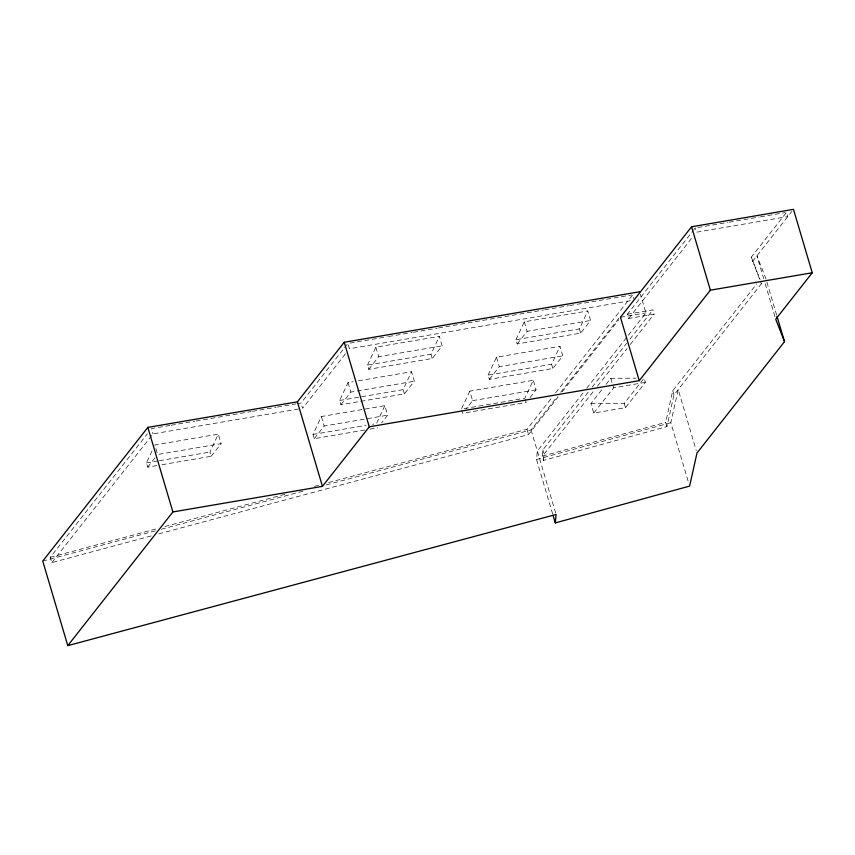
<?xml version="1.0" encoding="UTF-8"?>
<svg xmlns="http://www.w3.org/2000/svg" width="855" height="855" viewBox="0 0 855 855"><rect width="100%" height="100%" fill="white"/><g stroke="black" fill="none" stroke-linecap="round" stroke-linejoin="round"><path stroke-width="0.64" stroke-dasharray="4.28 3.21" d="M552.672 514.015L536.513 459.488L537.335 451.055L583.409 392.445M761.645 283.454L673.986 394.957L666.921 426.592L543.491 460.407L542.241 456.175L542.85 449.858L588.828 391.366M543.491 460.407L544.101 454.091L542.85 449.858M666.921 426.592L665.671 422.37L672.735 390.724L756.803 283.785M688.104 481.034L670.822 422.701L678.218 389.581L696.248 450.457M156.775 465.59L147.701 467.14L146.451 462.908L152.585 449.773M161.958 464.703L211.185 456.281L209.935 452.06L218.303 434.137L154.819 444.985L157.641 454.497L221.124 443.649L218.303 434.137M364.764 430.033L314.234 438.668L312.983 434.436L321.352 416.524L384.836 405.665L387.657 415.177L381.544 422.958M358.405 380.796L411.522 371.722L414.344 381.234L404.404 393.866L340.931 404.714L339.67 400.493L348.038 382.57L353.222 381.683M367.49 365.106L375.858 347.183L439.342 336.336L442.153 345.848L432.224 358.48L368.74 369.339L367.49 365.106L430.973 354.259L439.342 336.336M384.836 405.665L376.467 423.588L372.577 424.251M404.404 393.866L403.154 389.634L411.522 371.722M469.79 391.141L461.422 409.064L524.906 398.216L533.274 380.293L469.79 391.141L472.612 400.653L466.499 408.434M488.12 375.11L496.488 357.198L559.961 346.339L562.782 355.851L552.854 368.494L489.37 379.342L488.12 375.11L551.593 364.262L559.961 346.339M515.928 339.734L524.297 321.811L587.78 310.953L590.602 320.465L580.663 333.108L517.179 343.956L515.928 339.734L579.412 328.876L587.78 310.953M151.057 535.967L51.856 562.611L50.285 557.332L147.37 433.827M51.856 562.611L153.045 433.88L299.987 408.765M147.701 467.14L156.871 455.469M211.185 456.281L221.124 443.649M297.102 403.71L301.046 403.036L343.753 348.69M344.576 347.654L347.867 343.475L387.24 336.742M345.324 353.981L302.606 408.316L301.046 403.036M314.234 438.668L324.173 426.036L387.657 415.177M340.931 404.714L350.86 392.082L414.344 381.234M368.74 369.339L378.68 356.695L442.153 345.848M489.37 379.342L499.299 366.71L562.782 355.851M517.179 343.956L527.118 331.323L590.602 320.465M529.982 397.575L536.096 389.805L533.274 380.293M328.587 482.573L527.001 429.274L551.582 397.992M555.686 392.776L632.732 294.772L633.983 299.004M326.204 484.956L531.073 429.915L557.396 396.431M560.688 392.242L619.106 317.932M158.795 533.883L528.561 434.554L558.069 397.019M562.173 391.814L618.721 319.866M627.399 314.245L652.878 309.884L654.139 314.116L628.649 318.477L627.399 314.245L692.764 231.096M693.576 230.059L695.211 227.975L696.462 232.207L787.776 216.593L786.525 212.371L751.31 257.163L761.345 283.828M628.649 318.477L692.379 237.401M586.701 388.255L645.931 312.898L640.416 294.248M592.12 387.187L626.608 343.315M629.889 339.136L652.878 309.884M544.101 454.091L594.193 390.372M597.474 386.193L627.036 348.584M630.317 344.405L654.139 314.116M590.933 403.56L624.246 403.421L644.114 378.145L645.365 382.377L625.497 407.653L593.755 413.072L590.933 403.56L602.059 389.41M606.035 384.355L610.801 378.295L636.12 378.177M593.755 413.072L613.623 387.807L645.365 382.377M752.56 261.395L791.848 211.42M542.241 456.175L665.671 422.37M536.513 459.488L670.822 422.701M50.285 557.332L158.517 528.262M164.962 526.53L287.355 493.645M314.416 486.377L319.567 484.999M42.75 561.094L156.134 530.634M161.285 529.256L305.588 490.492M697.819 227.526L727.819 222.407M729.133 222.182L759.133 217.052M760.437 216.828L785.221 212.596M388.555 336.517L412.185 332.477M413.499 332.253L437.129 328.213M438.444 327.989L518.515 314.298M519.829 314.074L543.459 310.034M544.774 309.809L568.404 305.769M569.719 305.545L631.418 294.996M630.359 300.725L349.428 348.755L347.867 343.475M620.452 317.258L645.931 312.898M169.846 425.459L151.485 428.601L153.045 433.88M171.16 425.234L194.78 421.194M196.084 420.97L251.188 411.554M252.503 411.33L276.112 407.29M277.426 407.066L295.798 403.934M339.67 400.493L360.404 396.944M361.697 396.72L403.154 389.634M472.612 400.653L536.096 389.805M146.451 462.908L158.111 460.92M159.404 460.695L209.935 452.06M312.983 434.436L366.1 425.363M369.948 429.146L377.718 427.821M751.31 257.163L760.095 279.596M776.629 315.025L765.738 278.249L756.942 255.816L763.707 278.645M765.204 283.721L774.972 316.692M672.735 390.724L673.986 394.957M624.246 403.421L625.497 407.653M610.801 378.295L613.623 387.807M579.412 328.876L580.663 333.108M551.593 364.262L552.854 368.494M524.297 321.811L527.118 331.323M525.216 399.274L526.156 402.438L462.683 413.296L461.743 410.122M531.073 429.915L556.113 514.464M527.001 429.274L528.561 434.554M496.488 357.198L499.299 366.71M430.973 354.259L432.224 358.48M375.858 347.183L378.68 356.695M348.038 382.57L350.86 392.082M321.352 416.524L324.173 426.036"/><path stroke-width="1.28" d="M777.003 316.297L784.516 341.658L697.007 452.99L689.6 486.11L555.301 522.897L556.113 514.464L67.791 645.643L42.75 561.094L147.851 427.393L297.412 401.829L344.223 342.267L639.679 291.758M67.791 645.643L172.892 511.942L322.453 486.377L369.274 426.816L639.241 380.667L710.366 290.187L812.25 272.766L793.472 209.357L691.577 226.778L620.452 317.258L639.241 380.667M812.25 272.766L775.731 319.225L784.516 341.658M691.577 226.778L710.366 290.187M553.046 515.287L555.301 522.897M344.223 342.267L369.274 426.816M297.412 401.829L322.453 486.377M147.851 427.393L172.892 511.942"/></g></svg>
